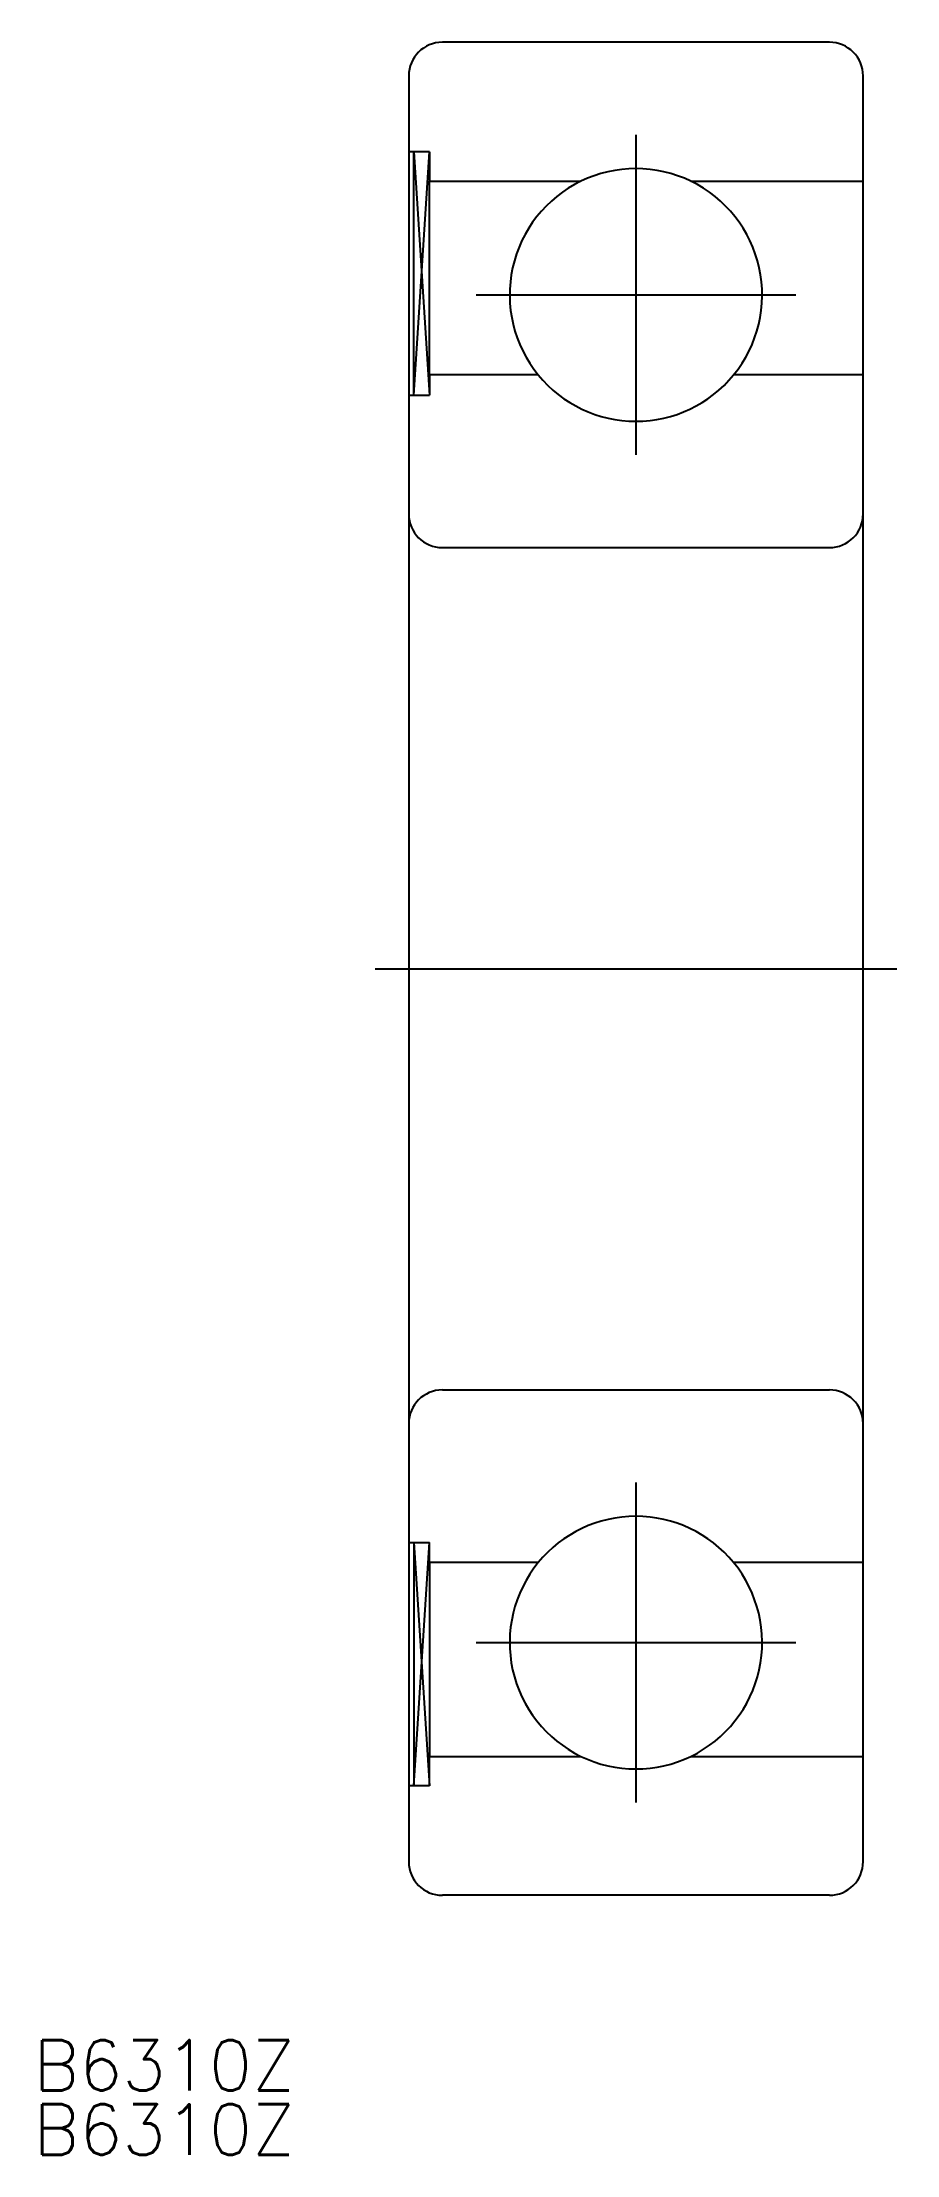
# Model space of a CAD drawing. Extents: x -35 to 15, y -70 to 55.
import ezdxf

# ---------------------------------------------------------------- set-up
doc = ezdxf.new("R2010")
doc.units = 0
doc.linetypes.add('CENTER', pattern=[50.8, 31.75, -6.35, 6.35, -6.35])
doc.layers.get('0').update_dxf_attribs({"linetype": 'CONTINUOUS'})
doc.layers.add('CENTER', color=1, linetype='CENTER')
doc.styles.get("Standard").update_dxf_attribs({"font": 'txt.shx', "height": 3, "bigfont": 'bigfont.shx'})

# ---------------------------------------------------------------- blocks, each defined once
blk = doc.blocks.new('*U2')
at = {"color": 7, "linetype": 'CONTINUOUS'}
blk.add_text('B6310Z', height=3, dxfattribs=at).set_placement((-35.79, -66.59))
blk = doc.blocks.new('*U3')
at = {"color": 7, "linetype": 'CONTINUOUS'}
blk.add_text('B6310Z', height=3, dxfattribs=at).set_placement((-35.79, -70.4))

msp = doc.modelspace()

# ---------------------------------------------------------------- linework, layer by layer
at = {"color": 7, "linetype": 'CONTINUOUS'}
for p, q in [((11.5, 55), (-11.5, 55)), ((-13.5, 53), (-13.5, -53)), ((13.5, -53), (13.5, 53)), ((-12.26, 48.5), (-13.5, 48.5)), ((-13.19, 34.05), (-13.19, 48.5)), ((-12.26, 48.5), (-12.26, 46.75)), ((-12.26, 35.25), (-12.26, 46.75)), ((-12.26, 46.75), (-3.27, 46.75)), ((3.27, 46.75), (13.5, 46.75)), ((-5.8, 35.25), (-12.26, 35.25)), ((-12.26, 35.25), (-12.26, 34.05)), ((13.5, 35.25), (5.8, 35.25)), ((-13.5, 34.05), (-12.26, 34.05)), ((-11.5, 25), (11.5, 25)), ((-11.5, -25), (11.5, -25)), ((-13.5, -34.05), (-12.26, -34.05)), ((-13.19, -34.05), (-13.19, -48.5)), ((-12.26, -35.25), (-12.26, -34.05)), ((-5.8, -35.25), (-12.26, -35.25)), ((-12.26, -35.25), (-12.26, -46.75)), ((13.5, -35.25), (5.8, -35.25)), ((-12.26, -46.75), (-3.27, -46.75)), ((-12.26, -48.5), (-12.26, -46.75)), ((3.27, -46.75), (13.5, -46.75)), ((-12.26, -48.5), (-13.5, -48.5)), ((11.5, -55), (-11.5, -55))]:
    msp.add_line(p, q, dxfattribs=at)
at = {"color": 3, "linetype": 'CONTINUOUS'}
for p, q in [((-13.19, 48.5), (-12.26, 34.05)), ((-13.19, 34.05), (-12.26, 48.5)), ((-13.19, -48.5), (-12.26, -34.05)), ((-13.19, -34.05), (-12.26, -48.5))]:
    msp.add_line(p, q, dxfattribs=at)
at = {"color": 7, "linetype": 'CONTINUOUS'}
for centre, radius, start, end in [((-11.5, 53), 2, 90, 180), ((11.5, 53), 2, 0, 90), ((0, 40), 7.5, 115.8419, 219.2965), ((0, 40), 7.5, 64.1581, 115.8419), ((0, 40), 7.5, 320.7035, 64.1581), ((0, 40), 7.5, 219.2965, 320.7035), ((-11.5, 27), 2, 180, 270), ((11.5, 27), 2, 270, 0), ((-11.5, -27), 2, 90, 180), ((11.5, -27), 2, 0, 90), ((0, -40), 7.5, 39.2965, 140.7035), ((0, -40), 7.5, 140.7035, 244.1581), ((0, -40), 7.5, 295.8419, 39.2965), ((0, -40), 7.5, 244.1581, 295.8419), ((-11.5, -53), 2, 180, 270), ((11.5, -53), 2, 270, 0)]:
    msp.add_arc(centre, radius, start, end, dxfattribs=at)
at = {"layer": 'CENTER', "color": 1, "linetype": 'CENTER'}
for p, q in [((0, 49.5), (0, 30.5)), ((-9.5, 40), (9.5, 40)), ((-15.5, 0), (15.5, 0)), ((0, -30.5), (0, -49.5)), ((-9.5, -40), (9.5, -40))]:
    msp.add_line(p, q, dxfattribs=at)

# ---------------------------------------------------------------- block references
at = {"color": 7, "linetype": 'CONTINUOUS'}
for name in ['*U2', '*U3']:
    msp.add_blockref(name, (0, 0), dxfattribs=at)

doc.saveas('drawing.dxf')
